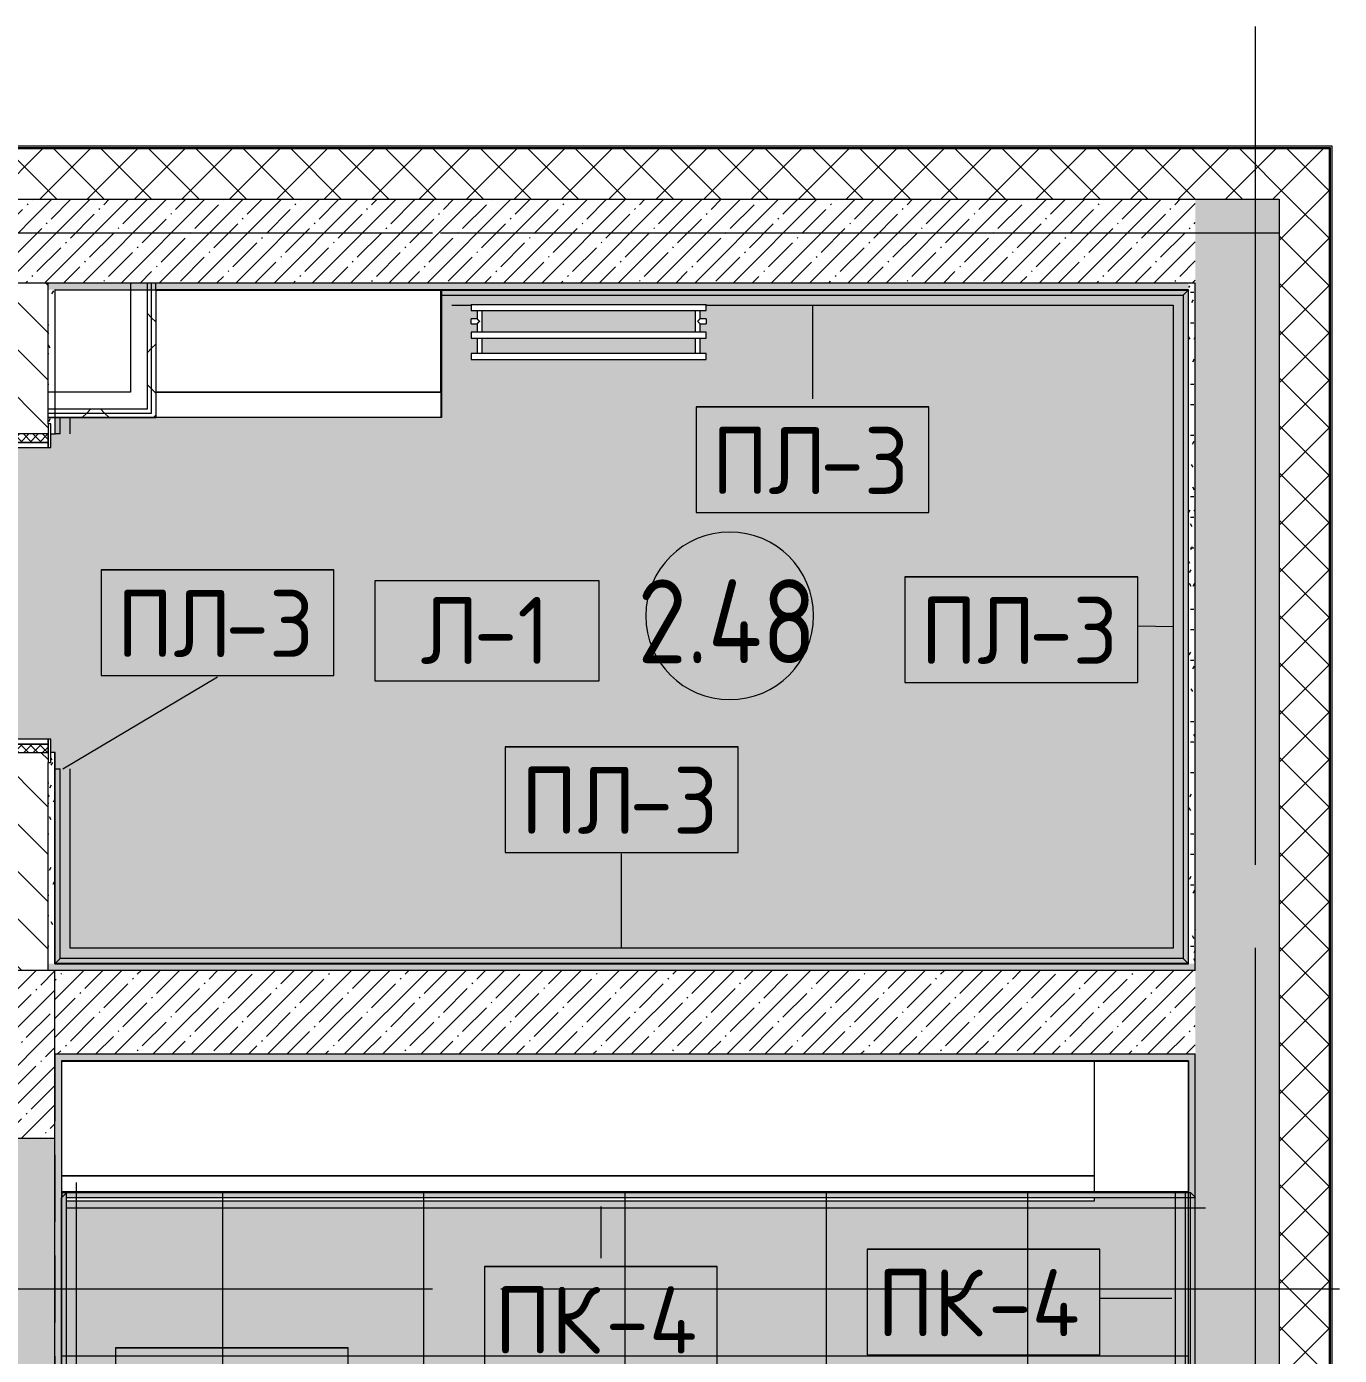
# Model space of a CAD drawing. Header units: millimetres. Extents: x 81633 to 280618, y -8553 to 29000.
# Drawn here: x 121346 to 125260, y 17952 to 21915 of the extents above; entities that cross this region are included whole.
import ezdxf

# ---------------------------------------------------------------- set-up
doc = ezdxf.new("R2010")
doc.units = ezdxf.units.MM
doc.linetypes.add('01 Штрих 2_1', pattern=[300, 200, -100])
doc.linetypes.add('Осевая', pattern=[3175, 635, -476.25, 1587.5, -476.25])
for name, color, linetype, lineweight in [('A-AREA-IDEN', 7, 'Continuous', 9), ('A-DETL', 7, 'Continuous', 9), ('A-DOOR', 7, 'Continuous', 9), ('A-DOOR-1', 7, 'Continuous', 13), ('A-DOOR-FRAM', 7, 'Continuous', 13), ('A-DOOR-FRAM-1', 7, 'Continuous', 9), ('A-FLOR-IDEN', 7, 'Continuous', 9), ('A-FLOR-PATT', 7, 'Continuous', 9), ('A-GENM-IDEN', 7, 'Continuous', 9), ('A-WALL', 7, 'Continuous', 9), ('I-WALL', 7, 'Continuous', 9), ('M-EQPM', 7, 'Continuous', 9), ('S-COLS', 7, 'Continuous', 9), ('S-STRS', 7, 'Continuous', 13), ('Оси', 7, 'Continuous', 9), ('Оси-2', 7, 'Осевая', 9)]:
    doc.layers.add(name, color=color, linetype=linetype, lineweight=lineweight)
for name, color, linetype, lineweight, true_color in [('A-DETL-GENF-2', 7, 'Continuous', 9, 0x383838), ('A-GENM-3', 7, 'Continuous', 9, 0x004000), ('A-GENM-6', 7, 'Continuous', 9, 0xff80c0), ('A-WALL-1', 9, 'Continuous', 9, 0x808080), ('A-WALL-FNSH-1', 9, 'Continuous', 9, 0x808080), ('I-WALL-2', 9, 'Continuous', 9, 0x808080), ('S-COLS-1', 9, 'Continuous', 9, 0x808080), ('S-STRS-MBND-1', 9, '01 Штрих 2_1', 9, 0x808080)]:
    doc.layers.add(name, color=color, linetype=linetype, lineweight=lineweight, true_color=true_color)
doc.styles.add('GOST Common', font='GOST_Common.ttf', dxfattribs={"height": 200})
doc.styles.add('GOST Common_1', font='GOST_Common.ttf', dxfattribs={"width": 0.9, "height": 250})
pattern_1 = [(45, (0, 0), (-70.71068, 70.71068), []), (135, (0, 0), (-70.71068, -70.71068), [])]
pattern_2 = [(45, (0, 0), (-57.024626, 57.024626), []), (45, (57.025, 0), (-57.024626, 57.024626), [100.806, -20.161, 3.353, -16.808])]
pattern_3 = [(0, (0, 0), (121.92, 30.48), [10.058, -81.382, 10.058, -81.382, -487.68]), (0, (0, 0), (121.92, 30.48), [-182.88, 10.058, -172.822, 10.058, -81.382, -213.36]), (0, (0, 0), (121.92, 30.48), [-457.2, 10.058, -50.902, 10.058, -142.342]), (120, (45.72, 15.24), (-87.356454, 90.345817), [10.058, -81.382, 10.058, -81.382, -487.68]), (120, (45.72, 15.24), (-87.356454, 90.345817), [-182.88, 10.058, -172.822, 10.058, -81.382, -213.36]), (120, (45.72, 15.24), (-87.356454, 90.345817), [-457.2, 10.058, -50.902, 10.058, -142.342]), (240, (60.96, 76.2), (-34.563546, -120.825817), [10.058, -81.382, 10.058, -81.382, -487.68]), (240, (60.96, 76.2), (-34.563546, -120.825817), [-182.88, 10.058, -172.822, 10.058, -81.382, -213.36]), (240, (60.96, 76.2), (-34.563546, -120.825817), [-457.2, 10.058, -50.902, 10.058, -142.342])]
pattern_4 = [(45, (0, 0), (-106.06602, 106.06602), []), (135, (0, 0), (-106.06602, -106.06602), [])]

# ---------------------------------------------------------------- blocks, each defined once
blk = doc.blocks.new('110_Дверь_СКБ_1Ст_Внутренняя1 - Д-8 950x2100h_охрана-31784688-План устройства полов 2 этажa в осях 23-33')
at = {"layer": 'A-DOOR'}
h = blk.add_hatch(dxfattribs=at)
h.set_pattern_fill('FP_6', color=256, style=0, pattern_type=2)
h.set_pattern_definition([(135, (1826.41, 164.685), (-14.14214, -14.14214), []), (225, (1826.41, 164.685), (14.14214, -14.14214), [])])
h.paths.add_polyline_path([(481.6, 100), (462.5, 100), (462.5, -100), (487.5, -100), (487.5, 100)])
at = {"layer": 'A-DOOR-FRAM-1'}
h = blk.add_hatch(dxfattribs=at)
h.set_pattern_fill('FP_7', color=256, style=0, pattern_type=2)
h.set_pattern_definition([(45, (-296.384, 164.685), (-14.1421, 14.1421), []), (135, (-296.384, 164.685), (-14.1421, -14.1421), [])])
h.paths.add_polyline_path([(-437.5, 100), (-462.5, 100), (-462.5, -100), (-437.5, -100), (-437.5, 62.3)])
at = {"layer": 'A-DOOR'}
blk.add_arc((437.5, 100), 850, 90, 180, dxfattribs=at)
at = {"layer": 'A-DOOR-1'}
for p, q in [((437.5, 950), (397.5, 950)), ((397.5, 950), (397.5, 100)), ((437.5, 100), (437.5, 950)), ((397.5, 100), (437.5, 100))]:
    blk.add_line(p, q, dxfattribs=at)
at = {"layer": 'A-DOOR-FRAM'}
for p, q in [((-422.5, 108), (-492.5, 108)), ((-492.5, 108), (-492.5, 100)), ((-492.5, 100), (-422.5, 100)), ((-437.5, 100), (-462.5, 100)), ((-462.5, 100), (-462.5, -100)), ((-412.5, 100), (-437.5, 100)), ((-437.5, 100), (-437.5, 20)), ((-437.5, -100), (-437.5, 100)), ((-422.5, 100), (-437.5, 100)), ((-437.5, 100), (-437.5, 99)), ((-437.5, 99), (-422.5, 99)), ((-422.5, 100), (-422.5, 108)), ((-422.5, 99), (-422.5, 100)), ((-412.5, 60), (-412.5, 100)), ((437.5, 100), (437.5, 60)), ((462.5, 100), (437.5, 100)), ((517.5, 108), (447.5, 108)), ((447.5, 108), (447.5, 100)), ((462.5, 100), (447.5, 100)), ((447.5, 100), (447.5, 99)), ((447.5, 100), (517.5, 100)), ((447.5, 99), (462.5, 99)), ((462.5, 20), (462.5, 100)), ((487.5, 100), (462.5, 100)), ((462.5, 100), (462.5, -100)), ((462.5, 99), (462.5, 100)), ((487.5, -100), (487.5, 100)), ((517.5, 100), (517.5, 108)), ((-402.5, 60), (-412.5, 60)), ((-402.5, 20), (-402.5, 60)), ((437.5, 60), (427.5, 60)), ((427.5, 60), (427.5, 20)), ((-437.5, 20), (-402.5, 20)), ((-422.5, 20), (-437.5, 20)), ((-437.5, 20), (-437.5, -100)), ((-422.5, -100), (-422.5, 20)), ((427.5, 20), (462.5, 20)), ((462.5, 20), (447.5, 20)), ((447.5, 20), (447.5, -100)), ((462.5, -100), (462.5, 20)), ((-422.5, -100), (-492.5, -100)), ((-492.5, -100), (-492.5, -108)), ((-492.5, -108), (-422.5, -108)), ((-462.5, -100), (-437.5, -100)), ((-437.5, -100), (-422.5, -100)), ((-422.5, -108), (-422.5, -100)), ((447.5, -100), (462.5, -100)), ((517.5, -100), (447.5, -100)), ((447.5, -100), (447.5, -108)), ((447.5, -108), (517.5, -108)), ((462.5, -100), (487.5, -100)), ((517.5, -108), (517.5, -100))]:
    blk.add_line(p, q, dxfattribs=at)
blk = doc.blocks.new('BSC_Колонна _Прямоугольная - 500х500-V16-План устройства полов 2 этажa в осях 23-33')
at = {"layer": 'S-COLS'}
h = blk.add_hatch(dxfattribs=at)
h.set_pattern_fill('FP_36', color=256, style=0, pattern_type=2)
h.set_pattern_definition([(45, (-121180, -18850), (-57.024626, 57.024626), []), (45, (-121122.975, -18850), (-57.024626, 57.024626), [100.806, -20.161, 3.353, -16.808])])
h.paths.add_polyline_path([(-250, -250), (250, -250), (250, 250), (-250, 250), (-250, -195.4)])
at = {"layer": 'S-COLS-1'}
for p, q in [((250, 250), (-250, 250)), ((-250, 250), (-250, -250)), ((250, -250), (250, 250)), ((-250, -250), (250, -250))]:
    blk.add_line(p, q, dxfattribs=at)
blk = doc.blocks.new('Плинтус - Плинтус темный _ст_школа_-33448591-План устройства полов 2 этажa в осях 23-33')
at = {"layer": 'A-GENM-3'}
blk.add_hatch(color=256, dxfattribs=at).paths.add_polyline_path([(0, -15), (50, -15), (50, 0), (0, 0)])
for p, q in [((0, 0), (50, 0)), ((0, -15), (0, 0)), ((0, -15), (50, -15)), ((0, -45), (50, -45))]:
    blk.add_line(p, q, dxfattribs=at)
blk = doc.blocks.new('Плинтус - Плинтус темный _ст_школа_-33448659-План устройства полов 2 этажa в осях 23-33')
at = {"layer": 'A-GENM-3'}
blk.add_hatch(color=256, dxfattribs=at).paths.add_polyline_path([(2087.7, -15), (2225, -15), (2240, 0), (12, 0), (12, -12), (15, -15), (1440, -15)])
for p, q in [((12, 0), (2240, 0)), ((12, -12), (15, -15)), ((15, -15), (2225, -15)), ((2225, -15), (2240, 0)), ((45, -45), (102.5, -45)), ((802.5, -45), (2195, -45))]:
    blk.add_line(p, q, dxfattribs=at)
blk = doc.blocks.new('Плинтус - Плинтус темный _ст_школа_-32862315-План устройства полов 2 этажa в осях 23-33')
at = {"layer": 'A-GENM-3'}
blk.add_hatch(color=256, dxfattribs=at).paths.add_polyline_path([(2008, 0), (0, 0), (15, -15), (1993, -15)])
for p, q in [((0, 0), (2008, 0)), ((0, 0), (15, -15)), ((15, -15), (1993, -15)), ((1993, -15), (2008, 0)), ((45, -45), (1963, -45))]:
    blk.add_line(p, q, dxfattribs=at)
blk = doc.blocks.new('Плинтус - Плинтус темный _ст_школа_-32862314-План устройства полов 2 этажa в осях 23-33')
at = {"layer": 'A-GENM-3'}
blk.add_hatch(color=256, dxfattribs=at).paths.add_polyline_path([(3378, 0), (0, 0), (15, -15), (3363, -15)])
for p, q in [((0, 0), (3378, 0)), ((0, 0), (15, -15)), ((15, -15), (3363, -15)), ((3363, -15), (3378, 0)), ((45, -45), (3333, -45))]:
    blk.add_line(p, q, dxfattribs=at)
blk = doc.blocks.new('Плинтус - Плинтус темный _ст_школа_-32862316-План устройства полов 2 этажa в осях 23-33')
at = {"layer": 'A-GENM-3'}
blk.add_hatch(color=256, dxfattribs=at).paths.add_polyline_path([(0, 0), (15, -15), (580, -15), (580, 0), (577, 0)])
for p, q in [((0, 0), (580, 0)), ((0, 0), (15, -15)), ((15, -15), (580, -15)), ((580, 0), (580, -15)), ((45, -45), (580, -45))]:
    blk.add_line(p, q, dxfattribs=at)
blk = doc.blocks.new('Плинтус - Плинтус_для ЛК-V86-План устройства полов 2 этажa в осях 23-33')
at = {"layer": 'A-GENM-6'}
blk.add_hatch(color=256, dxfattribs=at).paths.add_polyline_path([(0, 0), (0, -15), (1075, -15), (1060, 0)])
for p, q in [((0, 0), (1060, 0)), ((0, -15), (0, 0)), ((0, -15), (1075, -15)), ((1075, -15), (1060, 0)), ((0, -45), (1077.9, -45)), ((1077.9, -45), (1105, -45))]:
    blk.add_line(p, q, dxfattribs=at)
blk = doc.blocks.new('Плинтус - Плинтус_для ЛК-32859072-План устройства полов 2 этажa в осях 23-33')
at = {"layer": 'A-GENM-6'}
blk.add_hatch(color=256, dxfattribs=at).paths.add_polyline_path([(3378.4, -15), (3363.4, 0), (0, -0.2), (0, -13.1), (12.8, -0.2), (12.8, -15), (3357.8, -15)])
for p, q in [((0, 0), (3357.8, 0)), ((0, -13.1), (0, 0)), ((12.8, -15), (3357.8, -15)), ((3357.8, 0), (3363.4, 0)), ((3357.8, -15), (3378.4, -15)), ((3378.4, -15), (3363.4, 0)), ((12.8, -45), (3357.8, -45)), ((3357.8, -45), (3408.4, -45))]:
    blk.add_line(p, q, dxfattribs=at)
blk = doc.blocks.new('Плинтус - Плинтус_для ЛК-32859073-План устройства полов 2 этажa в осях 23-33')
at = {"layer": 'A-GENM-6'}
blk.add_hatch(color=256, dxfattribs=at).paths.add_polyline_path([(1098, -15), (1083, 0), (0, 0), (0, -15), (1087.3, -15)])
for p, q in [((0, 0), (1083, 0)), ((0, -5.5), (0, 0)), ((0, -15), (0, -5.5)), ((0, -15), (1098, -15)), ((1088.6, -5.5), (1083, 0)), ((1098, -15), (1088.6, -5.5)), ((0, -45), (1128, -45))]:
    blk.add_line(p, q, dxfattribs=at)
blk = doc.blocks.new('Зашивка приборов отопления30 - Зашивка приборов отопления-33323465-План устройства полов 2 этажa в осях 23-33')
at = {"layer": 'A-WALL'}
for p, q in [((124390.8, 18669.6), (124390.8, 19012.1)), ((121310.8, 18669.6), (124390.8, 18669.6)), ((124390.8, 18669.6), (121310.8, 18669.6)), ((124390.8, 18622.1), (124390.8, 18669.6)), ((121325.8, 18594.6), (124390.8, 18594.6)), ((124390.8, 18619.4), (124390.8, 18622.1)), ((124390.8, 18594.6), (124390.8, 18604.4))]:
    blk.add_line(p, q, dxfattribs=at)
blk = doc.blocks.new('radiator_prado_classic_z_tip_30_po exemplyaru - Classic Z Тип 30-300-31134001-План устройства полов 2 этажa в осях 23-33')
at = {"layer": 'M-EQPM'}
for p, q in [((0, 228), (0, 210)), ((700, 228), (0, 228)), ((0, 210), (700, 210)), ((17.5, 210), (17.5, 164)), ((32.5, 164), (32.5, 210)), ((667.5, 210), (667.5, 164)), ((682.5, 164), (682.5, 210)), ((700, 210), (700, 228)), ((700, 164), (0, 164)), ((0, 164), (0, 146)), ((700, 146), (700, 164)), ((0, 146), (700, 146)), ((17.5, 121.5), (0, 121.5)), ((17.5, 121.5), (0, 121.5)), ((0, 121.5), (0, 121.2)), ((0, 106.5), (0, 121.5)), ((0, 121.2), (0, 121.2)), ((17.5, 146), (17.5, 121.5)), ((32.5, 82), (32.5, 146)), ((667.5, 146), (667.5, 82)), ((682.5, 121.5), (682.5, 146)), ((700, 121.5), (682.5, 121.5)), ((700, 121.5), (682.5, 121.5)), ((700, 121.5), (700, 106.5)), ((700, 121.2), (700, 121.5)), ((700, 121.5), (700, 121.2)), ((700, 121.2), (700, 121.5)), ((0, 106.8), (0, 106.5)), ((0, 106.8), (0, 106.8)), ((0, 106.5), (17.5, 106.5)), ((0, 106.5), (17.5, 106.5)), ((700, 82), (0, 82)), ((0, 82), (0, 64)), ((17.5, 106.5), (17.5, 82)), ((682.5, 82), (682.5, 106.5)), ((682.5, 106.5), (700, 106.5)), ((682.5, 106.5), (700, 106.5)), ((700, 106.5), (700, 106.8)), ((700, 106.8), (700, 106.5)), ((700, 106.5), (700, 106.8)), ((700, 64), (700, 82)), ((700, 64), (0, 64))]:
    blk.add_line(p, q, dxfattribs=at)
for points, knots in [([(25, 114), (24.5, 114.5), (23.6, 115.4), (22.4, 116.6), (21.6, 117.4), (21.1, 117.9), (20.8, 118.2), (20.5, 118.5), (20.2, 118.8), (19.8, 119.1), (19.6, 119.4), (19.3, 119.7), (19, 120), (18.7, 120.3), (18.5, 120.5), (18.3, 120.7), (18.1, 120.9), (17.9, 121.1), (17.8, 121.2), (17.7, 121.3), (17.5, 121.5), (17.5, 121.5), (17.5, 121.5)], [0, 0, 0, 0, 0.142857, 0.285714, 0.357143, 0.392857, 0.428571, 0.464286, 0.5, 0.535714, 0.571429, 0.607143, 0.642857, 0.678571, 0.714286, 0.75, 0.785714, 0.821429, 0.857143, 0.892857, 0.928571, 1, 1, 1, 1]), ([(675, 114), (675.5, 114.5), (676.4, 115.4), (677.6, 116.6), (678.4, 117.4), (678.9, 117.9), (679.2, 118.2), (679.5, 118.5), (679.8, 118.8), (680.1, 119.2), (680.4, 119.4), (680.7, 119.7), (681, 120), (681.3, 120.3), (681.5, 120.5), (681.7, 120.7), (681.9, 120.9), (682.1, 121.1), (682.2, 121.2), (682.3, 121.3), (682.5, 121.5), (682.5, 121.5), (682.5, 121.5)], [0, 0, 0, 0, 0.142857, 0.285714, 0.357143, 0.392857, 0.428571, 0.464286, 0.5, 0.535714, 0.571429, 0.607143, 0.642857, 0.678571, 0.714286, 0.75, 0.785714, 0.821429, 0.857143, 0.892857, 0.928571, 1, 1, 1, 1]), ([(17.5, 106.5), (17.5, 106.5), (17.5, 106.5), (17.7, 106.7), (17.8, 106.8), (17.9, 106.9), (18.1, 107.1), (18.3, 107.3), (18.5, 107.5), (18.7, 107.7), (19, 108), (19.3, 108.3), (19.6, 108.6), (19.8, 108.9), (20.3, 109.3), (20.7, 109.7), (21.1, 110.1), (21.6, 110.6), (22.4, 111.4), (23.6, 112.6), (24.5, 113.5), (25, 114)], [0, 0, 0, 0, 0.071429, 0.107143, 0.142857, 0.178571, 0.214286, 0.25, 0.285714, 0.321429, 0.357143, 0.392857, 0.428571, 0.464286, 0.5, 0.571429, 0.607143, 0.642857, 0.714286, 0.857143, 1, 1, 1, 1]), ([(682.5, 106.5), (682.5, 106.5), (682.5, 106.5), (682.3, 106.7), (682.2, 106.8), (682.1, 106.9), (681.9, 107.1), (681.7, 107.3), (681.5, 107.5), (681.3, 107.7), (681, 108), (680.7, 108.3), (680.4, 108.6), (680.1, 108.8), (679.7, 109.3), (679.3, 109.7), (678.9, 110.1), (678.4, 110.6), (677.6, 111.4), (676.4, 112.6), (675.5, 113.5), (675, 114)], [0, 0, 0, 0, 0.071429, 0.107143, 0.142857, 0.178571, 0.214286, 0.25, 0.285714, 0.321429, 0.357143, 0.392857, 0.428571, 0.464286, 0.5, 0.571429, 0.607143, 0.642857, 0.714286, 0.857143, 1, 1, 1, 1])]:
    blk.add_open_spline(points, degree=3, knots=knots, dxfattribs=at)
blk = doc.blocks.new('Зашивка приборов отопления44 - Зашивка приборов отопления-33398827-План устройства полов 2 этажa в осях 23-33')
at = {"layer": 'A-WALL'}
for p, q in [((122140.8, 18669.6), (122140.8, 18974.6)), ((121290.8, 18669.6), (122140.8, 18669.6)), ((122141.3, 18669.6), (121290.8, 18669.6)), ((122141.3, 18594.6), (122141.3, 18669.6)), ((121290.8, 18594.6), (122141.3, 18594.6))]:
    blk.add_line(p, q, dxfattribs=at)
blk = doc.blocks.new('М_перекрытий_ЭП - Типоразмер-25383776-План устройства полов 2 этажa в осях 23-33')
at = {"layer": 'A-FLOR-IDEN'}
for p, q in [((3.352, 1.578), (-3.336, 1.578)), ((-3.336, 1.578), (-3.336, -1.406)), ((3.352, -1.406), (3.352, 1.578)), ((-3.336, -1.406), (3.352, -1.406))]:
    blk.add_line(p, q, dxfattribs=at)
blk = doc.blocks.new('Марка_Помещения - Номер-25198446-План устройства полов 2 этажa в осях 23-33')
at = {"layer": 'A-AREA-IDEN'}
for start, end in [(360, 180), (180, 360)]:
    blk.add_arc((0, 0), 2.5, start, end, dxfattribs=at)
blk = doc.blocks.new('Mark Reiling - Mark Reiling-26174330-План устройства полов 2 этажa в осях 23-33')
at = {"layer": 'A-GENM-IDEN'}
for p, q in [((-3.47, 1.49), (-3.47, -1.663)), ((-3.47, 1.49), (3.47, 1.49)), ((3.47, 1.49), (-3.47, 1.49)), ((-3.47, 1.49), (-3.47, -1.663)), ((3.47, -1.663), (3.47, 1.49)), ((3.47, -1.663), (3.47, 1.49)), ((-3.47, -1.663), (3.47, -1.663)), ((-3.47, -1.663), (3.47, -1.663))]:
    blk.add_line(p, q, dxfattribs=at)

msp = doc.modelspace()

# ---------------------------------------------------------------- hatches: boundary and pattern name
at = {"layer": 'A-DETL-GENF-2'}
h = msp.add_hatch(dxfattribs=at)
h.set_pattern_fill('FP_58', color=256, style=0, pattern_type=2)
h.set_pattern_definition([(0, (130.25, -650), (0, 600), []), (90, (130.25, -650), (-600, 4e-14), [])])
h.paths.add_polyline_path([(123361.3, 13591), (124810, 13591), (124810, 18440), (121450, 18440), (121450, 17350), (123270, 17350), (123270, 13591)])
h.paths.add_polyline_path([(124330.3, 16950), (124294, 17085.2), (124366.5, 17085.2)])
h.paths.add_polyline_path([(124065.5, 17313.8), (123930.3, 17350), (124065.5, 17386.2)])
h.paths.add_polyline_path([(124595, 17313.8), (124595, 17386.2), (124730.3, 17350), (124656.7, 17330.3)])
h.paths.add_polyline_path([(124366.5, 17614.8), (124294, 17614.8), (124330.3, 17750)])
at = {"layer": 'A-FLOR-PATT'}
h = msp.add_hatch(color=256, dxfattribs=at)
h.paths.add_polyline_path([(124809, 19120), (124810, 19121), (124809, 21130), (124809, 21129), (124808, 19121), (121431, 19121), (121431, 19701), (121446, 19701), (121446, 19136), (124794, 19136), (124794, 21114), (122584, 21114), (122581, 21117), (122581, 20750), (121446, 20750), (121446, 20700), (121431, 20700), (121430, 20700), (121418, 20700), (121418, 20660), (121290, 20660), (121290, 20640), (121250, 20640), (121250, 20650), (121210, 20650), (121210, 19800), (121250, 19800), (121250, 19810), (121290, 19810), (121290, 19790), (121418, 19790), (121418.1, 19750), (121430, 19750), (121431, 19120), (124794, 19120)])
h.paths.add_polyline_path([(122713.6, 20922), (122671.5, 20922), (122671.5, 20940), (122689, 20940), (122689, 20986), (122671.5, 20986), (122671.5, 21004), (122689, 21004), (122689, 21028.8), (122671.5, 21029.5), (122671.5, 21043.2), (122689, 21043.5), (122689, 21068), (122671.5, 21068), (122671.5, 21086), (123371.5, 21086), (123371.5, 21068), (123354, 21068), (123354, 21043.2), (123371.5, 21042.5), (123370.9, 21028.8), (123354, 21028.5), (123354, 21004), (123371.5, 21004), (123371.5, 20986), (123354, 20986), (123354, 20940), (123371.5, 20940), (123371.5, 20922), (122734, 20922)])
h.paths.add_polyline_path([(122713.6, 20940), (123339, 20940), (123339, 20986), (122704, 20986), (122704, 20940)])
h.paths.add_polyline_path([(123037.4, 21004), (123339, 21004), (123339, 21068), (122704, 21068), (122704, 21004), (122713.6, 21004)])
h.paths.add_polyline_path([(122695.1, 21034.6), (122696.5, 21036), (122694.1, 21037.4), (122694.6, 21036)])
at = {"layer": 'A-WALL'}
h = msp.add_hatch(dxfattribs=at)
h.set_pattern_fill('FP_1', color=256, style=0, pattern_type=2)
h.set_pattern_definition(pattern_1)
h.paths.add_polyline_path([(125080, 21400), (125230, 21400), (125230, 21550), (120150.2, 21550), (120150.2, 21400), (124656.7, 21400)])
h.paths.add_polyline_path([(119250.2, 21400), (119250.2, 21550), (117900.4, 21550), (117900.4, 21400), (118827.3, 21400)])
h.paths.add_polyline_path([(116884.1, 21400), (117000.4, 21400), (117000.4, 21550), (115600.4, 21550), (115600.4, 21400), (116236.4, 21400)])
h.paths.add_polyline_path([(113300.4, 21400), (113300.4, 21550), (112150, 21550), (112150, 21400), (112997.8, 21400)])
h.paths.add_polyline_path([(111050, 21400), (111250, 21400), (111250, 21550), (109950.4, 21550), (109950.4, 21400), (110406.9, 21400)])
h.paths.add_polyline_path([(109050.4, 21400), (109050.4, 21550), (107750.4, 21550), (107750.4, 21400), (108463.8, 21400)])
h.paths.add_polyline_path([(106850.4, 21400), (106850.4, 21550), (105550.2, 21550), (105550.2, 21400), (106520.6, 21400)])
h.paths.add_polyline_path([(103250.2, 21400), (103250.2, 21550), (102050, 21550), (102050, 21400), (102634.3, 21400)])
h.paths.add_polyline_path([(100580, 21400), (101150, 21400), (101150, 21550), (96610, 21550), (96610, 21400), (100043.5, 21400)])
h.paths.add_polyline_path([(93060, 21400), (93310, 21400), (93310, 21550), (93060, 21550)])
h = msp.add_hatch(dxfattribs=at)
h.set_pattern_fill('FP_1', color=256, style=0, pattern_type=2)
h.set_pattern_definition(pattern_1)
h.paths.add_polyline_path([(125230, -250), (125230, 7700), (125080, 7699), (125080, -250)])
h.paths.add_polyline_path([(125080, 10000), (125230, 10000), (125230, 11920), (125080, 11920), (125080, 10307.5)])
h.paths.add_polyline_path([(125230, 13120), (125230, 21400), (125080, 21400), (125080, 13120)])
at = {"layer": 'I-WALL'}
h = msp.add_hatch(dxfattribs=at)
h.set_pattern_fill('FP_2', color=256, style=0, pattern_type=2)
h.set_pattern_definition(pattern_2)
h.paths.add_polyline_path([(124810, 21150), (124830, 21150), (124830, 21400), (121210, 21400), (121210, 21150), (124656.7, 21150)])
h = msp.add_hatch(dxfattribs=at)
h.set_pattern_fill('FP_2', color=256, style=0, pattern_type=2)
h.set_pattern_definition(pattern_2)
h.paths.add_polyline_path([(125080, 10600), (125080, 11920), (124830, 11920), (124830, 10600)])
h.paths.add_polyline_path([(125080, 13120), (125080, 21400), (124830, 21400), (124830, 13120)])
h = msp.add_hatch(dxfattribs=at)
h.set_pattern_fill('FP_4', color=256, style=0, pattern_type=2)
h.set_pattern_definition([(135, (0, 0), (-70.71068, -70.71068), [])])
h.paths.add_polyline_path([(121410, 19100), (121410, 19750), (121210, 19750), (121210, 19100)])
h.paths.add_polyline_path([(121410, 20700), (121410, 21150), (121210, 21150), (121210, 20700)])
h = msp.add_hatch(dxfattribs=at)
h.set_pattern_fill('FP_48', color=256, style=0, pattern_type=2)
h.set_pattern_definition(pattern_4)
h.paths.add_polyline_path([(121718.5, 20762.5), (121718.5, 21150), (121706, 21150), (121706, 20762.5)])
h = msp.add_hatch(dxfattribs=at)
h.set_pattern_fill('FP_48', color=256, style=0, pattern_type=2)
h.set_pattern_definition(pattern_4)
h.paths.add_polyline_path([(121718.5, 20750), (121731, 20750), (121731, 21150), (121718.5, 21150), (121718.5, 20762.5)])
h = msp.add_hatch(dxfattribs=at)
h.set_pattern_fill('FP_48', color=256, style=0, pattern_type=2)
h.set_pattern_definition(pattern_4)
h.paths.add_polyline_path([(121706, 20762.5), (121706, 20775), (121410, 20775), (121410, 20762.5), (121656, 20762.5)])
h = msp.add_hatch(dxfattribs=at)
h.set_pattern_fill('FP_48', color=256, style=0, pattern_type=2)
h.set_pattern_definition(pattern_4)
h.paths.add_polyline_path([(121656, 20750), (121718.5, 20750), (121718.5, 20762.5), (121410, 20762.5), (121410, 20750), (121418.1, 20750)])
h = msp.add_hatch(dxfattribs=at)
h.set_pattern_fill('FP_2', color=256, style=0, pattern_type=2)
h.set_pattern_definition(pattern_2)
h.paths.add_polyline_path([(124830, 18850), (124830, 19100), (121430, 19100), (121430, 18850), (124656.7, 18850)])
h = msp.add_hatch(dxfattribs=at)
h.set_pattern_fill('FP_2', color=256, style=0, pattern_type=2)
h.set_pattern_definition(pattern_2)
h.paths.add_polyline_path([(121210, 10600), (121430, 10600), (121430, 10825), (121210, 10825), (121210, 10770)])
h.paths.add_polyline_path([(121350, 12225), (121430, 12225), (121430, 13400), (121210, 13400), (121210, 12225)])
h.paths.add_polyline_path([(121210, 13900), (121430, 13900), (121430, 18600), (121210, 18600), (121210, 13920)])
at = {"layer": 'I-WALL-2'}
h = msp.add_hatch(dxfattribs=at)
h.set_pattern_fill('FP_47', color=256, style=0, pattern_type=2)
h.set_pattern_definition(pattern_3)
h.paths.add_polyline_path([(124656.7, 21130), (124810, 21130), (124810, 21150), (121410, 21150), (121410, 21130), (124009, 21130)])
h = msp.add_hatch(dxfattribs=at)
h.set_pattern_fill('FP_47', color=256, style=0, pattern_type=2)
h.set_pattern_definition(pattern_3)
h.paths.add_polyline_path([(121430, 19120), (121430, 19750), (121418, 19750), (121418, 19720), (121410, 19720), (121410, 19120), (121418.1, 19120)])
h.paths.add_polyline_path([(121430, 20700), (121430, 21130), (121410, 21130), (121410, 20730), (121418, 20730), (121418.1, 20700)])
h = msp.add_hatch(dxfattribs=at)
h.set_pattern_fill('FP_47', color=256, style=0, pattern_type=2)
h.set_pattern_definition(pattern_3)
h.paths.add_polyline_path([(124830, 19120), (124830, 21150), (124810, 21150), (124810, 19120)])
h = msp.add_hatch(dxfattribs=at)
h.set_pattern_fill('FP_47', color=256, style=0, pattern_type=2)
h.set_pattern_definition(pattern_3)
h.paths.add_polyline_path([(124830, 19100), (124830, 19120), (121410, 19120), (121410, 19100), (124656.7, 19100)])
h = msp.add_hatch(dxfattribs=at)
h.set_pattern_fill('FP_47', color=256, style=0, pattern_type=2)
h.set_pattern_definition(pattern_3)
h.paths.add_polyline_path([(124810, 18830), (124830, 18830), (124830, 18850), (121430, 18850), (121430, 18830), (124809, 18830)])
h = msp.add_hatch(dxfattribs=at)
h.set_pattern_fill('FP_47', color=256, style=0, pattern_type=2)
h.set_pattern_definition(pattern_3)
h.paths.add_polyline_path([(121430, 10600), (121450, 10600), (121450, 10825), (121438, 10825), (121438, 10770), (121430, 10770)])
h.paths.add_polyline_path([(121450, 12225), (121450, 18830), (121430, 18830), (121430.3, 12280), (121438, 12280), (121438, 12225)])
h = msp.add_hatch(dxfattribs=at)
h.set_pattern_fill('FP_47', color=256, style=0, pattern_type=2)
h.set_pattern_definition(pattern_3)
h.paths.add_polyline_path([(124830, 10620), (124830, 18422.3), (124815.5, 18422.3), (124815.2, 17353.9), (124810, 17348.7), (124810, 10620)])
h.paths.add_polyline_path([(124830, 18422.8), (124830, 18830), (124810, 18830), (124810, 18437.3), (124815.5, 18437.3)])
at = {"layer": 'S-STRS'}
h = msp.add_hatch(color=256, dxfattribs=at)
h.paths.add_polyline_path([(121450, 17350), (123930.3, 17350), (124065.5, 17386.2), (124065.5, 17350), (124595, 17350), (124595, 17386.2), (124730.3, 17350), (124800.5, 17350), (124800.5, 18422.3), (124530, 18422.3), (124530, 18412.5), (121465, 18412.5), (121465, 17362.1), (121450, 17362.1)])
h.paths.add_polyline_path([(124330.3, 17614.8), (124294, 17614.8), (124330.3, 17750), (124366.5, 17614.8)])

# ---------------------------------------------------------------- linework, layer by layer
at = {"layer": 'A-DETL'}
for p, q in [((124810, 18440), (121450, 18440)), ((121450, 18440), (121450, 17350)), ((124810, 13591), (124810, 18440))]:
    msp.add_line(p, q, dxfattribs=at)
at = {"layer": 'A-GENM-IDEN'}
for p, q in [((123689, 21084), (123689, 20805.2)), ((124764, 20125), (124658.7, 20126.5)), ((121453.5, 19701), (121915.2, 19975.2)), ((123120, 19166), (123120, 19447.8)), ((123058.2, 18396), (123058.2, 18241.9)), ((124760.3, 18121.2), (124545.9, 18121.2))]:
    msp.add_line(p, q, dxfattribs=at)
at = {"layer": 'A-WALL'}
for p, q in [((125233, 21553), (120150.2, 21553)), ((125230, 21550), (120150.2, 21550)), ((125230, 13120), (125230, 21550)), ((125233, 13120), (125233, 21553)), ((125080, 21400), (125080, 13120)), ((124830, 21150), (121210, 21150)), ((121410, 20730), (121410, 21150)), ((121430, 21130), (121430, 20700)), ((121706, 20775), (121706, 21150)), ((121718.5, 20762.5), (121718.5, 21150)), ((124830, 19100), (124830, 21150)), ((121410, 20775), (121706, 20775)), ((121410, 20762.5), (121718.5, 20762.5)), ((121430, 19120), (121430, 19750)), ((121410, 19100), (121410, 19720)), ((121430, 19120), (124810, 19120)), ((124810, 18830), (121450, 18830)), ((121450, 18830), (121450, 18422.1)), ((121451, 18829), (121450, 18829)), ((124809, 18829), (124809, 18830)), ((124830, 18422.8), (124830, 18850)), ((121430, 13900), (121430, 18600)), ((124830, 13120), (124830, 18422.3))]:
    msp.add_line(p, q, dxfattribs=at)
at = {"layer": 'A-WALL-1'}
for p, q in [((120850, 21400), (125080, 21400)), ((121430, 21130), (121731, 21130)), ((121656, 21150), (121656, 20825)), ((121731, 21130), (121731, 21150)), ((124810, 21130), (124810, 21129)), ((121656, 20825), (121410, 20825)), ((121410, 20750), (121731, 20750)), ((121418.1, 20700), (121430, 20700)), ((121430, 19750), (121418.1, 19750)), ((124830, 19100), (121430, 19100)), ((124830, 18850), (121430, 18850)), ((124810, 18830), (124810, 18437.3))]:
    msp.add_line(p, q, dxfattribs=at)
at = {"layer": 'A-WALL-FNSH-1'}
for p, q in [((125238, 21558), (120150.2, 21558)), ((125238, 13120), (125238, 21558)), ((121431, 21129.5), (121430, 21129.5)), ((121431, 20700), (121431, 21129.5)), ((124810, 21130), (121731, 21130)), ((121731, 21130), (121731, 20750)), ((121731, 21129), (124809, 21129)), ((121732, 20749), (121732, 21130)), ((124809, 21129), (124809, 19121)), ((124810, 19120), (124810, 21129)), ((121410, 20749), (121732, 20749)), ((121430, 20700), (121431, 20700)), ((121431, 19750), (121430, 19750)), ((121431, 19120), (121431, 19750)), ((124809, 19121), (121430, 19121)), ((121451, 18829), (124809, 18829)), ((121451, 18440), (121451, 18829)), ((124809, 18829), (124809, 18440)), ((121451, 18423.1), (121451, 18439.4)), ((124809, 18439.3), (124809, 18437.3))]:
    msp.add_line(p, q, dxfattribs=at)
at = {"layer": 'I-WALL'}
for p, q in [((122581.5, 20825), (122581.5, 21130)), ((122582.5, 21130), (122582.5, 20749.5)), ((121732, 20750), (122581, 20750)), ((122581, 20749), (121732, 20749)), ((122581, 20749), (122581, 20750)), ((122582.5, 20749.5), (122581.5, 20749.5))]:
    msp.add_line(p, q, dxfattribs=at)
at = {"layer": 'S-STRS-MBND-1'}
for p, q in [((121430, 18850), (121430, 17350)), ((124830, 18850), (121430, 18850)), ((124830, 18422.8), (124830, 18850)), ((124830, 17350), (124830, 18422.3))]:
    msp.add_line(p, q, dxfattribs=at)
at = {"layer": 'Оси'}
for p, q in [((125010, 19415.1), (125010, 21915.1)), ((122580, 21300), (125080, 21300)), ((122760, 18150), (125260, 18150))]:
    msp.add_line(p, q, dxfattribs=at)
at = {"layer": 'Оси-2'}
for p, q in [((84932.7, 21300), (122580, 21300)), ((125010, 593.7), (125010, 19415.1)), ((84932.7, 18150), (122760, 18150))]:
    msp.add_line(p, q, dxfattribs=at)

# ---------------------------------------------------------------- block references
at = {"layer": 'A-AREA-IDEN', "xscale": 99.99999999999993, "yscale": 99.99999999999993, "zscale": 99.99999999999993}
msp.add_blockref('Марка_Помещения - Номер-25198446-План устройства полов 2 этажa в осях 23-33', (123442.2, 20157.6), dxfattribs=at)
at = {"layer": 'A-DOOR', "rotation": 89.99999999999991}
msp.add_blockref('110_Дверь_СКБ_1Ст_Внутренняя1 - Д-8 950x2100h_охрана-31784688-План устройства полов 2 этажa в осях 23-33', (121310, 20212.5), dxfattribs=at)
at = {"layer": 'A-FLOR-IDEN', "xscale": 99.99999999999993, "yscale": 99.99999999999993, "zscale": 99.99999999999993}
msp.add_blockref('М_перекрытий_ЭП - Типоразмер-25383776-План устройства полов 2 этажa в осях 23-33', (122718.1, 20104.3), dxfattribs=at)
at = {"layer": 'A-GENM-3'}
msp.add_blockref('Плинтус - Плинтус темный _ст_школа_-33448659-План устройства полов 2 этажa в осях 23-33', (122569, 21129), dxfattribs=at)
for name, p, rotation in [('Плинтус - Плинтус темный _ст_школа_-32862315-План устройства полов 2 этажa в осях 23-33', (124809, 21129), 270), ('Плинтус - Плинтус темный _ст_школа_-33448591-План устройства полов 2 этажa в осях 23-33', (121431, 20700), 90), ('Плинтус - Плинтус темный _ст_школа_-32862316-План устройства полов 2 этажa в осях 23-33', (121431, 19121), 90), ('Плинтус - Плинтус темный _ст_школа_-32862314-План устройства полов 2 этажa в осях 23-33', (124809, 19121), 180)]:
    msp.add_blockref(name, p, dxfattribs=dict(at, rotation=rotation))
at = {"layer": 'A-GENM-6'}
for name, p, rotation in [('Плинтус - Плинтус_для ЛК-V86-План устройства полов 2 этажa в осях 23-33', (121450, 17362.1), 90), ('Плинтус - Плинтус_для ЛК-32859073-План устройства полов 2 этажa в осях 23-33', (124815.5, 18437.3), 270)]:
    msp.add_blockref(name, p, dxfattribs=dict(at, rotation=rotation))
msp.add_blockref('Плинтус - Плинтус_для ЛК-32859072-План устройства полов 2 этажa в осях 23-33', (121452.2, 18437.3), dxfattribs=at)
at = {"layer": 'A-GENM-IDEN', "xscale": 99.99999999999993, "yscale": 99.99999999999993, "zscale": 99.99999999999993}
for p in [(123689, 20631.7), (121915.2, 20145.7), (124311.7, 20125), (123120, 19618.3), (124198.9, 18119.7), (123058.2, 18068.4), (121957.7, 17824.9)]:
    msp.add_blockref('Mark Reiling - Mark Reiling-26174330-План устройства полов 2 этажa в осях 23-33', p, dxfattribs=at)
at = {"layer": 'A-WALL'}
for name, p in [('Зашивка приборов отопления44 - Зашивка приборов отопления-33398827-План устройства полов 2 этажa в осях 23-33', (440.2, 2155.4)), ('Зашивка приборов отопления30 - Зашивка приборов отопления-33323465-План устройства полов 2 этажa в осях 23-33', (139.2, -182.1))]:
    msp.add_blockref(name, p, dxfattribs=at)
at = {"layer": 'M-EQPM', "rotation": 180}
msp.add_blockref('radiator_prado_classic_z_tip_30_po exemplyaru - Classic Z Тип 30-300-31134001-План устройства полов 2 этажa в осях 23-33', (123371.5, 21150), dxfattribs=at)
at = {"layer": 'S-COLS'}
msp.add_blockref('BSC_Колонна _Прямоугольная - 500х500-V16-План устройства полов 2 этажa в осях 23-33', (121180, 18850), dxfattribs=at)

# ---------------------------------------------------------------- texts
at = {"layer": 'A-AREA-IDEN', "insert": (123167.4, 20266.2), "char_height": 250, "width": 685.443, "attachment_point": 1, "style": 'GOST Common_1'}
msp.add_mtext('2.48', dxfattribs=at)
at = {"layer": 'A-FLOR-IDEN', "char_height": 200, "attachment_point": 1, "style": 'GOST Common'}
for s, insert, width in [('\\fGOST Common|b0|i0|c204|p34|;Л', (122520.5, 20214.1), 192.405), ('-1', (122679.2, 20214.1), 296.624)]:
    msp.add_mtext(s, dxfattribs=dict(at, insert=insert, width=width))
at = {"layer": 'A-GENM-IDEN', "char_height": 200, "attachment_point": 1, "style": 'GOST Common'}
for s, insert, width in [('ПЛ', (123388.4, 20720.8), 392.827), ('-3', (123712.5, 20720.8), 344.726), ('ПЛ', (121614.6, 20234.7), 392.827), ('-3', (121938.7, 20234.7), 344.726), ('ПЛ', (124011.1, 20214.1), 392.827), ('-3', (124335.2, 20214.1), 344.726), ('ПЛ', (122819.4, 19707.4), 392.827), ('-3', (123143.5, 19707.4), 344.726), ('ПК', (123881.8, 18208.8), 400.844), ('-4', (124212.5, 18208.8), 376.793), ('ПК', (122741.1, 18157.4), 400.844), ('-4', (123071.8, 18157.4), 376.793)]:
    msp.add_mtext(s, dxfattribs=dict(at, insert=insert, width=width))

doc.saveas('drawing.dxf')
